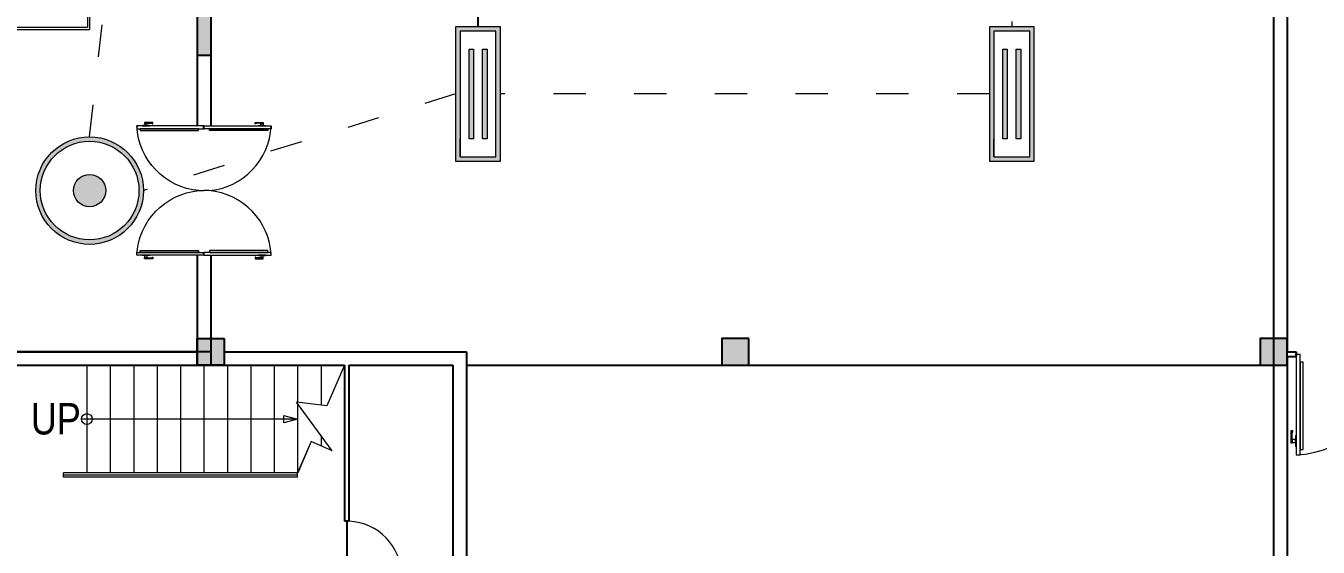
# Model space of a CAD drawing. Header units: millimetres. Extents: x 3339 to 2017737, y 4955 to 2748989.
# Drawn here: x 1427329 to 1441737, y 1294329 to 1300149 of the extents above; entities that cross this region are included whole.
import ezdxf

# ---------------------------------------------------------------- set-up
doc = ezdxf.new("R2010")
doc.units = ezdxf.units.MM
doc.header["$LTSCALE"] = 30
doc.linetypes.add('ACAD_ISO03W100', pattern=[30, 12, -18])
for name, color, linetype, lineweight in [('A-DETL-GENF', 92, 'Continuous', 13), ('A-DOOR', 31, 'Continuous', 13), ('LIGHT LINES', 6, 'ACAD_ISO03W100', 13), ('LIGHTS', 6, 'Continuous', 13), ('STAIR', 1, 'Continuous', 5), ('T-WAL', 4, 'Continuous', 5)]:
    doc.layers.add(name, color=color, linetype=linetype, lineweight=lineweight)
doc.layers.add('DIM LINES', color=7, linetype='Continuous')
doc.layers.add('window', color=92, linetype='Continuous')
doc.styles.add('Arial Narrow', font='ARIALN.TTF', dxfattribs={"height": 200})
doc.styles.get("Standard").update_dxf_attribs({"font": 'arial.ttf'})
doc.dimstyles.new('GREEN', dxfattribs={"dimtxt": 1000, "dimasz": 600, "dimexe": 0.18, "dimexo": 0.0625, "dimgap": 0.09, "dimtad": 2, "dimdec": 0, "dimzin": 0, "dimdsep": 46, "dimtxsty": 'Standard', "dimblk": 'ARCHTICK', "dimcen": 0.09, "dimclrd": 3, "dimclre": 3, "dimclrt": 2, "dimadec": 0, "dimazin": 0, "dimtfac": 1, "dimtdec": 0, "dimtofl": 0, "dimtmove": 0, "dimatfit": 3, "dimfxl": 1, "dimtolj": 1, "dimtzin": 0, "dimarcsym": 0})

# ---------------------------------------------------------------- blocks, each defined once
blk = doc.blocks.new('_ArchTick')
at = {"color": 0, "linetype": 'ByBlock', "const_width": 0.15}
blk.add_lwpolyline([(-0.5, -0.5), (0.5, 0.5)], dxfattribs=at)
blk = doc.blocks.new('*D605')
at = {"layer": 'Defpoints', "color": 0, "transparency": 16777216}
for p in [(1412530, 1308509), (1429240, 1308509), (1429240, 1238709)]:
    blk.add_point(p, dxfattribs=at)
at = {"layer": 'DIM LINES', "color": 3, "linetype": 'ByBlock', "lineweight": -2, "transparency": 16777216}
for p, q in [((1429240, 1308509), (1412530, 1308509)), ((1412530, 1238709), (1412530, 1308509)), ((1429240, 1238709), (1412530, 1238709))]:
    blk.add_line(p, q, dxfattribs=at)
at = {"layer": 'DIM LINES', "color": 3, "lineweight": -2, "transparency": 16777216, "xscale": 600, "yscale": 600, "zscale": 600}
for p, rotation in [((1412530, 1308509), 90), ((1412530, 1238709), 270)]:
    blk.add_blockref('_ArchTick', p, dxfattribs=dict(at, rotation=rotation))
at = {"layer": 'DIM LINES', "color": 2, "transparency": 16777216, "insert": (1412020, 1273609), "char_height": 1000, "attachment_point": 5, "rotation": 90}
blk.add_mtext('\\A1;69800', dxfattribs=at)
blk = doc.blocks.new('*D852')
at = {"layer": 'Defpoints', "color": 0, "transparency": 16777216}
for p in [(1473240, 1319497), (1429240, 1308509), (1473240, 1289653)]:
    blk.add_point(p, dxfattribs=at)
at = {"layer": 'DIM LINES', "color": 3, "linetype": 'ByBlock', "lineweight": -2, "transparency": 16777216}
for p, q in [((1429240, 1308509), (1429240, 1319497)), ((1429240, 1319497), (1473240, 1319497)), ((1473240, 1289654), (1473240, 1319497))]:
    blk.add_line(p, q, dxfattribs=at)
at = {"layer": 'DIM LINES', "color": 3, "lineweight": -2, "transparency": 16777216, "xscale": 600, "yscale": 600, "zscale": 600, "rotation": 180}
blk.add_blockref('_ArchTick', (1429240, 1319497), dxfattribs=at)
at = {"layer": 'DIM LINES', "color": 3, "lineweight": -2, "transparency": 16777216, "xscale": 600, "yscale": 600, "zscale": 600}
blk.add_blockref('_ArchTick', (1473240, 1319497), dxfattribs=at)
at = {"layer": 'DIM LINES', "color": 2, "transparency": 16777216, "insert": (1451240, 1320008), "char_height": 1000, "attachment_point": 5}
blk.add_mtext('\\A1;44000', dxfattribs=at)
blk = doc.blocks.new('*D858')
at = {"layer": 'Defpoints', "color": 0, "transparency": 16777216}
for p in [(1417228, 1308509), (1429240, 1308509), (1429240, 1284709)]:
    blk.add_point(p, dxfattribs=at)
at = {"layer": 'DIM LINES', "color": 3, "linetype": 'ByBlock', "lineweight": -2, "transparency": 16777216}
for p, q in [((1429240, 1308509), (1417228, 1308509)), ((1417228, 1284709), (1417228, 1308509)), ((1429240, 1284709), (1417228, 1284709))]:
    blk.add_line(p, q, dxfattribs=at)
at = {"layer": 'DIM LINES', "color": 3, "lineweight": -2, "transparency": 16777216, "xscale": 600, "yscale": 600, "zscale": 600}
for p, rotation in [((1417228, 1308509), 90), ((1417228, 1284709), 270)]:
    blk.add_blockref('_ArchTick', p, dxfattribs=dict(at, rotation=rotation))
at = {"layer": 'DIM LINES', "color": 2, "transparency": 16777216, "insert": (1416717, 1296609), "char_height": 1000, "attachment_point": 5, "rotation": 90}
blk.add_mtext('\\A1;23800', dxfattribs=at)
blk = doc.blocks.new('*D646')
at = {"layer": 'Defpoints', "color": 0, "transparency": 16777216}
for p in [(1429390, 1302509), (1421516, 1296509), (1429390, 1296509)]:
    blk.add_point(p, dxfattribs=at)
at = {"layer": 'DIM LINES', "color": 3, "linetype": 'ByBlock', "lineweight": -2, "transparency": 16777216}
for p, q in [((1429390, 1302509), (1421516, 1302509)), ((1421516, 1302509), (1421516, 1296509)), ((1429390, 1296509), (1421516, 1296509))]:
    blk.add_line(p, q, dxfattribs=at)
at = {"layer": 'DIM LINES', "color": 3, "lineweight": -2, "transparency": 16777216, "xscale": 600, "yscale": 600, "zscale": 600}
for p, rotation in [((1421516, 1302509), 90), ((1421516, 1296509), 270)]:
    blk.add_blockref('_ArchTick', p, dxfattribs=dict(at, rotation=rotation))
at = {"layer": 'DIM LINES', "color": 2, "transparency": 16777216, "insert": (1421005, 1299509), "char_height": 1000, "attachment_point": 5, "rotation": 90}
blk.add_mtext('\\A1;6000', dxfattribs=at)
blk = doc.blocks.new('*D647')
at = {"layer": 'Defpoints', "color": 0, "transparency": 16777216}
for p in [(1429390, 1296509), (1421516, 1290509), (1429390, 1290509)]:
    blk.add_point(p, dxfattribs=at)
at = {"layer": 'DIM LINES', "color": 3, "linetype": 'ByBlock', "lineweight": -2, "transparency": 16777216}
for p, q in [((1429390, 1296509), (1421516, 1296509)), ((1421516, 1296509), (1421516, 1290509)), ((1429390, 1290509), (1421516, 1290509))]:
    blk.add_line(p, q, dxfattribs=at)
at = {"layer": 'DIM LINES', "color": 3, "lineweight": -2, "transparency": 16777216, "xscale": 600, "yscale": 600, "zscale": 600}
for p, rotation in [((1421516, 1296509), 90), ((1421516, 1290509), 270)]:
    blk.add_blockref('_ArchTick', p, dxfattribs=dict(at, rotation=rotation))
at = {"layer": 'DIM LINES', "color": 2, "transparency": 16777216, "insert": (1421006, 1293509), "char_height": 1000, "attachment_point": 5, "rotation": 90}
blk.add_mtext('\\A1;6000', dxfattribs=at)
blk = doc.blocks.new('poste w line 2')
h = blk.add_hatch(color=2)
h.dxf.hatch_style = 1
h.paths.add_polyline_path([(1353, 47318), (1053, 47318), (1053, 47018), (1353, 47018)])
at = {"color": 0}
for p, q in [((1053, 47168), (1053, 47318)), ((1053, 47318), (1353, 47318)), ((1353, 47318), (1353, 47018)), ((1053, 47018), (1053, 47168)), ((1353, 47018), (1053, 47018))]:
    blk.add_line(p, q, dxfattribs=at)
blk = doc.blocks.new('slash')
at = {"layer": 'STAIR'}
for p, q in [((2543, 11669), (2695, 12018)), ((2309, 11772), (2708, 11231)), ((2173, 10818), (2370, 11270))]:
    blk.add_line(p, q, dxfattribs=at)
for points in [[(2309, 11772), (2543, 11669)], [(2370, 11270), (2708, 11231)]]:
    blk.add_lwpolyline(points, dxfattribs=at)
blk = doc.blocks.new('double door no base 0.5')
at = {"color": 0}
for p, q in [((62065, 59903), (62095, 59903)), ((63478, 59903), (63508, 59903))]:
    blk.add_line(p, q, dxfattribs=at)
at = {"layer": 'A-DETL-GENF'}
for p, q in [((62095, 59843), (62095, 59193)), ((62118, 59843), (62095, 59843)), ((62118, 59193), (62118, 59843)), ((63456, 59193), (63456, 59843)), ((63456, 59843), (63478, 59843)), ((63478, 59843), (63478, 59193)), ((62036, 59324), (62027, 59332)), ((62027, 59332), (62027, 59271)), ((62042, 59332), (62027, 59332)), ((62027, 59271), (62036, 59271)), ((62037, 59271), (62027, 59271)), ((62027, 59271), (62027, 59242)), ((62027, 59242), (62037, 59242)), ((62036, 59271), (62036, 59324)), ((62036, 59324), (62042, 59324)), ((62037, 59242), (62037, 59271)), ((62037, 59268), (62037, 59244)), ((62061, 59268), (62037, 59268)), ((62037, 59244), (62061, 59244)), ((62042, 59324), (62042, 59332)), ((62065, 59299), (62061, 59294)), ((62061, 59294), (62061, 59218)), ((62061, 59244), (62061, 59268)), ((62061, 59218), (62065, 59214)), ((62065, 59214), (62065, 59299)), ((63508, 59214), (63508, 59299)), ((63508, 59299), (63513, 59294)), ((63513, 59218), (63508, 59214)), ((63513, 59294), (63513, 59218)), ((63513, 59244), (63513, 59268)), ((63513, 59268), (63537, 59268)), ((63537, 59244), (63513, 59244)), ((63532, 59324), (63532, 59332)), ((63532, 59332), (63546, 59332)), ((63538, 59324), (63532, 59324)), ((63537, 59271), (63546, 59271)), ((63537, 59242), (63537, 59271)), ((63537, 59268), (63537, 59244)), ((63546, 59242), (63537, 59242)), ((63538, 59324), (63546, 59332)), ((63538, 59271), (63538, 59324)), ((63546, 59271), (63538, 59271)), ((63546, 59332), (63546, 59271)), ((63546, 59271), (63546, 59242)), ((62095, 59193), (62118, 59193)), ((63478, 59193), (63456, 59193))]:
    blk.add_line(p, q, dxfattribs=at)
at = {"layer": 'A-DOOR', "lineweight": 18}
for p, q in [((62065, 59903), (62065, 59153)), ((62065, 59903), (62095, 59903)), ((62095, 59153), (62095, 59903)), ((63478, 59153), (63478, 59903)), ((63508, 59903), (63478, 59903)), ((63508, 59903), (63508, 59153)), ((62065, 59153), (62095, 59153)), ((63508, 59153), (63478, 59153))]:
    blk.add_line(p, q, dxfattribs=at)
at = {"layer": 'A-DOOR'}
blk.add_line((62787, 59847), (62787, 59903), dxfattribs=at)
for centre, start, end in [((62030, 59913), 272.6963, 355.0387), ((63544, 59913), 184.9613, 267.3037)]:
    blk.add_arc(centre, 760, start, end, dxfattribs=at)

msp = doc.modelspace()

# ---------------------------------------------------------------- hatches: boundary and pattern name
h = msp.add_hatch(color=2)
h.dxf.hatch_style = 1
h.paths.add_polyline_path([(1435390.35, 1296659.357), (1435090.35, 1296659.357), (1435090.35, 1296359.357), (1435390.35, 1296359.357)])
h = msp.add_hatch(color=2)
h.dxf.hatch_style = 1
h.paths.add_polyline_path([(1441390.35, 1296659.357), (1441090.35, 1296659.357), (1441090.35, 1296359.357), (1441390.35, 1296359.357)])
at = {"layer": 'LIGHTS'}
h = msp.add_hatch(color=256, dxfattribs=at)
h.dxf.hatch_style = 1
h.paths.add_polyline_path([(1432120.804, 1298638.07), (1432620.804, 1298638.07), (1432620.804, 1300138.07), (1432120.804, 1300138.07)])
h.paths.add_polyline_path([(1432170.804, 1300088.07), (1432570.804, 1300088.07), (1432570.804, 1298688.07), (1432170.804, 1298688.07), (1432170.804, 1298888.07)], flags=16)
h.paths.add_polyline_path([(1432270.804, 1299888.07), (1432320.804, 1299888.07), (1432320.804, 1298888.07), (1432270.804, 1298888.07)], flags=0)
h.paths.add_polyline_path([(1432420.804, 1299888.07), (1432470.804, 1299888.07), (1432470.804, 1298888.07), (1432420.804, 1298888.07)], flags=0)
h = msp.add_hatch(color=256, dxfattribs=at)
h.dxf.hatch_style = 1
h.paths.add_polyline_path([(1438070.994, 1298638.07), (1438570.994, 1298638.07), (1438570.994, 1300138.07), (1438070.994, 1300138.07)])
h.paths.add_polyline_path([(1438120.994, 1300088.07), (1438520.994, 1300088.07), (1438520.994, 1298688.07), (1438120.994, 1298688.07), (1438120.994, 1298888.07)], flags=16)
h.paths.add_polyline_path([(1438220.994, 1299888.07), (1438270.994, 1299888.07), (1438270.994, 1298888.07), (1438220.994, 1298888.07)], flags=0)
h.paths.add_polyline_path([(1438370.994, 1299888.07), (1438420.994, 1299888.07), (1438420.994, 1298888.07), (1438370.994, 1298888.07)], flags=0)
h = msp.add_hatch(color=256, dxfattribs=at)
h.dxf.hatch_style = 1
h.paths.add_polyline_path([(1432270.804, 1298888.07), (1432320.804, 1298888.07), (1432320.804, 1299888.07), (1432270.804, 1299888.07)])
h = msp.add_hatch(color=256, dxfattribs=at)
h.dxf.hatch_style = 1
h.paths.add_polyline_path([(1432470.804, 1299888.07), (1432420.804, 1299888.07), (1432420.804, 1298888.07), (1432470.804, 1298888.07)])
h = msp.add_hatch(color=256, dxfattribs=at)
h.dxf.hatch_style = 1
h.paths.add_polyline_path([(1438220.994, 1298888.07), (1438270.994, 1298888.07), (1438270.994, 1299888.07), (1438220.994, 1299888.07)])
h = msp.add_hatch(color=256, dxfattribs=at)
h.dxf.hatch_style = 1
h.paths.add_polyline_path([(1438420.994, 1299888.07), (1438370.994, 1299888.07), (1438370.994, 1298888.07), (1438420.994, 1298888.07)])
h = msp.add_hatch(color=256, dxfattribs=at)
h.dxf.hatch_style = 1
h.paths.add_polyline_path([(1427440.35, 1298309.357, 1), (1428640.35, 1298309.357, 1)])
h.paths.add_polyline_path([(1428590.35, 1298309.357, -1), (1427490.35, 1298309.357, -1)], flags=16)
h.paths.add_polyline_path([(1428220.35, 1298309.357, -1), (1427860.35, 1298309.357, -1)], flags=0)
h = msp.add_hatch(color=256, dxfattribs=at)
h.dxf.hatch_style = 1
h.paths.add_polyline_path([(1428220.35, 1298309.357, 1), (1427860.35, 1298309.357, 1)])
at = {"layer": 'window'}
h = msp.add_hatch(color=256, dxfattribs=at)
h.dxf.hatch_style = 1
h.paths.add_polyline_path([(1429388.73, 1301720.107), (1429240.35, 1301720.107), (1429240.35, 1299820.107), (1429388.73, 1299820.107)])

# ---------------------------------------------------------------- linework, layer by layer
for p, q in [((1429240.35, 1308509.357), (1429240.35, 1299030.857)), ((1429390.35, 1308509.357), (1429390.35, 1299030.857)), ((1432370.804, 1300138.07), (1432370.804, 1301180.716)), ((1429240.35, 1297587.857), (1429240.35, 1296359.357)), ((1429390.35, 1297587.857), (1429390.35, 1296359.357)), ((1427748.683, 1296359.357), (1430882.017, 1296359.357)), ((1432240.35, 1296359.357), (1441240.35, 1296359.357))]:
    msp.add_line(p, q)
at = {"color": 0}
for p, q in [((1429240.35, 1308509.357), (1429240.35, 1299030.857)), ((1429240.35, 1308509.357), (1429240.35, 1299030.857)), ((1441390.35, 1308359.357), (1441390.35, 1296509.357)), ((1429240.35, 1302509.357), (1429240.35, 1299030.857)), ((1441240.35, 1302359.357), (1441240.35, 1296459.357)), ((1429240.35, 1297587.857), (1429240.35, 1296359.357)), ((1429240.35, 1297587.857), (1429240.35, 1296509.357)), ((1429240.35, 1297587.857), (1429240.35, 1296509.357)), ((1426690.35, 1296509.357), (1429240.35, 1296509.357)), ((1429240.35, 1296359.357), (1429240.35, 1296509.357)), ((1429240.35, 1296509.357), (1429240.35, 1296359.357)), ((1429240.35, 1296509.357), (1429240.35, 1296359.357)), ((1429540.35, 1296509.357), (1432240.35, 1296509.357)), ((1432240.35, 1296509.357), (1432240.35, 1293909.357)), ((1441390.35, 1296509.357), (1441490.35, 1296509.357)), ((1441490.35, 1296459.357), (1441490.35, 1296509.357)), ((1441490.35, 1296509.357), (1441490.35, 1296459.357)), ((1426840.35, 1296359.357), (1429240.35, 1296359.357)), ((1429240.35, 1296359.357), (1430882.017, 1296359.357)), ((1429540.35, 1296359.357), (1430882.017, 1296359.357)), ((1430882.017, 1296359.357), (1430882.017, 1294619.345)), ((1430932.017, 1296359.357), (1432090.35, 1296359.357)), ((1430932.017, 1296359.357), (1432090.35, 1296359.357)), ((1430932.017, 1296359.357), (1430932.017, 1294619.345)), ((1432090.35, 1296359.357), (1432090.35, 1293909.357)), ((1432240.35, 1296359.357), (1432240.35, 1293759.357)), ((1441240.35, 1296459.357), (1441240.35, 1294230.977)), ((1441390.35, 1296459.357), (1441390.35, 1294232.102)), ((1441390.35, 1296459.357), (1441490.35, 1296459.357)), ((1441390.35, 1296459.357), (1441490.35, 1296459.357)), ((1430932.017, 1294619.345), (1430882.017, 1294619.345)), ((1430907.017, 1294619.345), (1430907.017, 1294219.345))]:
    msp.add_line(p, q, dxfattribs=at)
for points in [[(1435390.35, 1296659.357), (1435090.35, 1296659.357), (1435090.35, 1296359.357), (1435390.35, 1296359.357), (1435390.35, 1296659.357)], [(1441390.35, 1296659.357), (1441090.35, 1296659.357), (1441090.35, 1296359.357), (1441390.35, 1296359.357), (1441390.35, 1296659.357)]]:
    msp.add_lwpolyline(points, close=True)
at = {"layer": 'A-DETL-GENF'}
for p, q in [((1441535.35, 1296393.299), (1441535.35, 1295419.049)), ((1441569.1, 1296393.299), (1441535.35, 1296393.299)), ((1441569.1, 1295419.049), (1441569.1, 1296393.299)), ((1441433.2, 1295628.184), (1441433.2, 1295535.476)), ((1441454.756, 1295628.184), (1441433.2, 1295628.184)), ((1441446.078, 1295614.848), (1441433.2, 1295627.726)), ((1441433.2, 1295535.476), (1441446.078, 1295535.476)), ((1441447.488, 1295535.476), (1441433.2, 1295535.476)), ((1441433.2, 1295535.476), (1441433.2, 1295492.614)), ((1441433.2, 1295492.614), (1441447.488, 1295492.614)), ((1441446.078, 1295535.476), (1441446.078, 1295614.848)), ((1441446.078, 1295614.848), (1441454.756, 1295614.848)), ((1441447.488, 1295492.614), (1441447.488, 1295535.476)), ((1441447.488, 1295531.904), (1441447.488, 1295496.186)), ((1441483.206, 1295531.904), (1441447.488, 1295531.904)), ((1441447.488, 1295496.186), (1441483.206, 1295496.186)), ((1441454.756, 1295614.848), (1441454.756, 1295628.184)), ((1441490.35, 1295578.339), (1441483.206, 1295571.195)), ((1441483.206, 1295571.195), (1441483.206, 1295456.895)), ((1441483.206, 1295496.186), (1441483.206, 1295531.904)), ((1441490.35, 1295449.751), (1441490.35, 1295578.339)), ((1441483.206, 1295456.895), (1441490.35, 1295449.751)), ((1441535.35, 1295419.049), (1441569.1, 1295419.049))]:
    msp.add_line(p, q, dxfattribs=at)
at = {"layer": 'A-DOOR', "lineweight": 18}
for p, q in [((1441490.35, 1296484.357), (1441490.35, 1295359.357)), ((1441490.35, 1296484.357), (1441535.35, 1296484.357)), ((1441535.35, 1295359.357), (1441535.35, 1296484.357)), ((1441490.35, 1295359.357), (1441535.35, 1295359.357))]:
    msp.add_line(p, q, dxfattribs=at)
at = {"layer": 'A-DOOR'}
for centre, radius, start, end in [((1441436.714, 1296498.253), 1140.158, 272.6963499, 355.038693), ((1430907.017, 1294009.357), 610.5, 0, 87.6530792)]:
    msp.add_arc(centre, radius, start, end, dxfattribs=at)
at = {"layer": 'LIGHT LINES'}
for p, q in [((1428040.35, 1298909.357), (1428640.35, 1304259.357)), ((1438359.138, 1303796.857), (1438320.994, 1300138.07)), ((1432120.804, 1299388.07), (1428640.35, 1298309.357)), ((1438070.994, 1299388.07), (1432620.804, 1299388.07))]:
    msp.add_line(p, q, dxfattribs=at)
at = {"layer": 'LIGHTS'}
for p, q in [((1432120.804, 1300138.07), (1432120.804, 1298638.07)), ((1432620.804, 1300138.07), (1432120.804, 1300138.07)), ((1432620.804, 1298638.07), (1432620.804, 1300138.07)), ((1438070.994, 1300138.07), (1438070.994, 1298638.07)), ((1438570.994, 1300138.07), (1438070.994, 1300138.07)), ((1438570.994, 1298638.07), (1438570.994, 1300138.07)), ((1432170.804, 1300088.07), (1432170.804, 1298688.07)), ((1432570.804, 1300088.07), (1432170.804, 1300088.07)), ((1432570.804, 1298688.07), (1432570.804, 1300088.07)), ((1438120.994, 1300088.07), (1438120.994, 1298688.07)), ((1438520.994, 1300088.07), (1438120.994, 1300088.07)), ((1438520.994, 1298688.07), (1438520.994, 1300088.07)), ((1432270.804, 1298888.07), (1432270.804, 1299888.07)), ((1432270.804, 1299888.07), (1432320.804, 1299888.07)), ((1432320.804, 1299888.07), (1432320.804, 1298888.07)), ((1432420.804, 1298888.07), (1432420.804, 1299888.07)), ((1432420.804, 1299888.07), (1432470.804, 1299888.07)), ((1432470.804, 1299888.07), (1432470.804, 1298888.07)), ((1438220.994, 1298888.07), (1438220.994, 1299888.07)), ((1438220.994, 1299888.07), (1438270.994, 1299888.07)), ((1438270.994, 1299888.07), (1438270.994, 1298888.07)), ((1438370.994, 1298888.07), (1438370.994, 1299888.07)), ((1438370.994, 1299888.07), (1438420.994, 1299888.07)), ((1438420.994, 1299888.07), (1438420.994, 1298888.07)), ((1432170.804, 1298688.07), (1432170.804, 1298888.07)), ((1432320.804, 1298888.07), (1432270.804, 1298888.07)), ((1432470.804, 1298888.07), (1432420.804, 1298888.07)), ((1438120.994, 1298688.07), (1438120.994, 1298888.07)), ((1438270.994, 1298888.07), (1438220.994, 1298888.07)), ((1438420.994, 1298888.07), (1438370.994, 1298888.07)), ((1432170.804, 1298688.07), (1432570.804, 1298688.07)), ((1438120.994, 1298688.07), (1438520.994, 1298688.07)), ((1432120.804, 1298638.07), (1432620.804, 1298638.07)), ((1438070.994, 1298638.07), (1438570.994, 1298638.07))]:
    msp.add_line(p, q, dxfattribs=at)
for radius in [600, 550, 180]:
    msp.add_circle((1428040.35, 1298309.357), radius, dxfattribs=at)
at = {"layer": 'STAIR'}
for p, q in [((1425534.795, 1300134.357), (1428015.35, 1300134.357)), ((1425534.795, 1300109.357), (1428040.35, 1300109.357)), ((1430882.017, 1296359.357), (1430685.356, 1295907.455)), ((1430511.524, 1295508.012), (1430359.795, 1295159.357)), ((1427748.683, 1295109.357), (1427748.683, 1295159.357)), ((1430359.795, 1295109.357), (1430359.795, 1295159.357))]:
    msp.add_line(p, q, dxfattribs=at)
at = {"layer": 'STAIR', "color": 244, "linetype": 'ByBlock', "true_color": 0x991b1e}
for p, q in [((1430882.017, 1296359.357), (1427748.683, 1296359.357)), ((1428009.795, 1296359.357), (1428009.795, 1295159.357)), ((1428270.906, 1296359.357), (1428270.906, 1295159.357)), ((1428532.017, 1296359.357), (1428532.017, 1295159.357)), ((1428793.128, 1296359.357), (1428793.128, 1295159.357)), ((1429054.239, 1296359.357), (1429054.239, 1295159.357)), ((1429315.35, 1296359.357), (1429315.35, 1295159.357)), ((1429576.461, 1296359.357), (1429576.461, 1295159.357)), ((1429837.572, 1296359.357), (1429837.572, 1295159.357)), ((1430098.683, 1296359.357), (1430098.683, 1295159.357)), ((1430359.795, 1296359.357), (1430359.795, 1295944.657)), ((1430620.906, 1296359.357), (1430620.906, 1295914.82)), ((1430359.795, 1295928.904), (1430359.795, 1295159.357)), ((1430620.906, 1295575.602), (1430620.906, 1295460.41)), ((1430359.795, 1295159.357), (1427748.683, 1295159.357)), ((1430359.795, 1295134.357), (1427748.683, 1295134.357)), ((1430359.795, 1295109.357), (1427748.683, 1295109.357))]:
    msp.add_line(p, q, dxfattribs=at)
at = {"layer": 'STAIR', "color": 1}
for p, q in [((1430206.396, 1295717.393), (1430206.396, 1295798.157)), ((1430206.396, 1295798.157), (1430359.795, 1295759.357)), ((1430359.795, 1295759.357), (1427949.415, 1295759.357)), ((1430359.795, 1295759.357), (1430206.396, 1295717.393))]:
    msp.add_line(p, q, dxfattribs=at)
msp.add_circle((1428009.795, 1295759.357), 60.379, dxfattribs=at)
at = {"layer": 'T-WAL', "color": 244, "linetype": 'ByBlock', "true_color": 0x991b1e}
for p, q in [((1428015.35, 1307796.857), (1428015.35, 1300134.357)), ((1428040.35, 1307731.58), (1428040.35, 1300109.357))]:
    msp.add_line(p, q, dxfattribs=at)
at = {"layer": 'window'}
msp.add_line((1429240.35, 1299820.107), (1429388.73, 1299820.107), dxfattribs=at)

# ---------------------------------------------------------------- block references
at = {"color": 0, "xscale": -1, "rotation": 270.0004165749342}
msp.add_blockref('double door no base 0.5', (1369412.579, 1235522.151), dxfattribs=at)
at = {"color": 0, "rotation": 89.99958342506585}
msp.add_blockref('double door no base 0.5', (1489218.121, 1235522.151), dxfattribs=at)
at = {"color": 0}
msp.add_blockref('poste w line 2', (1428186.859, 1249341.247), dxfattribs=at)
at = {"layer": 'STAIR', "color": 0, "rotation": 179.9999999999972}
msp.add_blockref('slash', (1433054.952, 1307177.468), dxfattribs=at)

# ---------------------------------------------------------------- texts
at = {"layer": 'STAIR', "color": 1, "insert": (1427385.938, 1295937.819), "char_height": 350, "attachment_point": 1, "style": 'Arial Narrow'}
msp.add_mtext_dynamic_manual_height_columns('UP', width=800.09192, gutter_width=1, heights=[136.329], dxfattribs=at)

# ---------------------------------------------------------------- dimensions: what is measured, and where the dimension line sits
at = {"layer": 'DIM LINES', "color": 0}
dim = msp.add_linear_dim(base=(1473240.35, 1319496.948), p1=(1429240.35, 1308509.357), p2=(1473240.35, 1289653.482), dimstyle='GREEN', dxfattribs=at)
dim.commit()
dim.dimension.update_dxf_attribs({"geometry": '*D852', "text_midpoint": (1451240.35, 1320007.611)})
for base, p1, p2, picture, middle in [((1412530.319, 1308509.357), (1429240.35, 1238709.357), (1429240.35, 1308509.357), '*D605', (1412019.656, 1273609.357)), ((1417227.976, 1308509.357), (1429240.35, 1284709.357), (1429240.35, 1308509.357), '*D858', (1416716.972, 1296609.357)), ((1421516.046, 1296509.357), (1429390.35, 1302509.357), (1429390.35, 1296509.357), '*D646', (1421005.383, 1299509.357)), ((1421516.226, 1290509.357), (1429390.35, 1296509.357), (1429390.35, 1290509.357), '*D647', (1421005.563, 1293509.357))]:
    dim = msp.add_linear_dim(base=base, p1=p1, p2=p2, angle=90, dimstyle='GREEN', dxfattribs=at)
    dim.commit()
    dim.dimension.update_dxf_attribs({"geometry": picture, "text_midpoint": middle})

doc.saveas('drawing.dxf')
